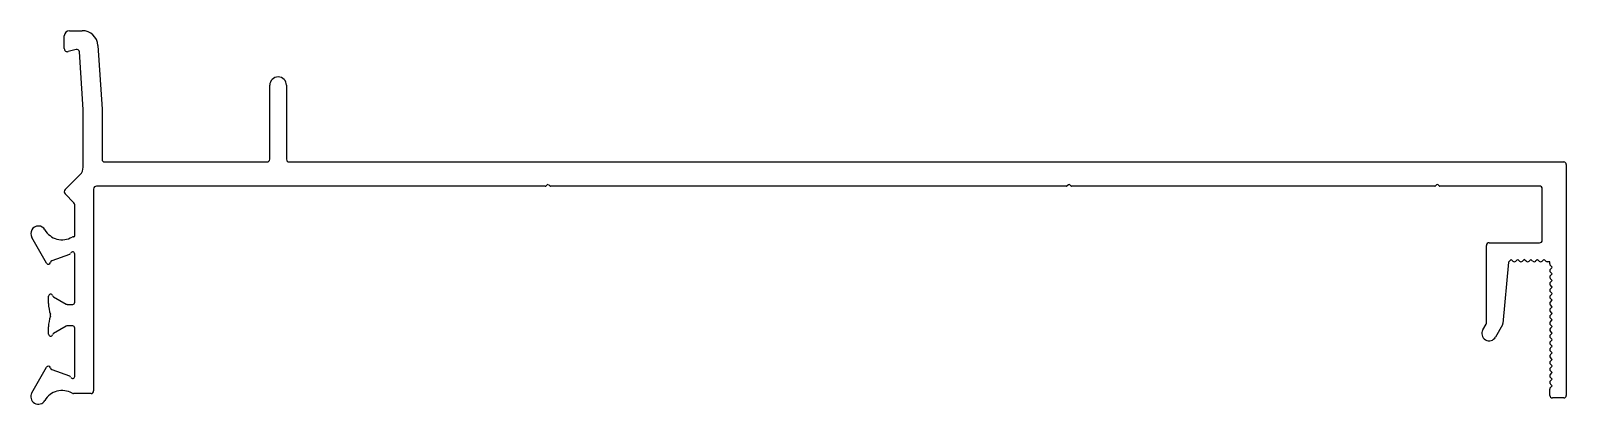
# Model space of a CAD drawing. Header units: inches. Extents: x -76 to 70, y -1 to 35.
import ezdxf

# ---------------------------------------------------------------- set-up
doc = ezdxf.new("R2010")
doc.units = ezdxf.units.IN
doc.header["$MEASUREMENT"] = 0
doc.layers.add('FRAME', color=4, linetype='Continuous')

msp = doc.modelspace()

# ---------------------------------------------------------------- linework, layer by layer
at = {"layer": 'FRAME', "color": 7}
for p, q in [((-73.21, 32.92), (-73.21, 34.12)), ((-72.71, 34.62), (-71.5, 34.62)), ((-72.08, 32.83), (-72.83, 32.63)), ((-71.41, 27.13), (-71.77, 32.6)), ((-70, 33.21), (-69.61, 27.16)), ((-53.63, 22.37), (-53.63, 29.42)), ((-52.03, 29.42), (-52.03, 22.37)), ((-71.41, 21.62), (-71.41, 27.06)), ((-69.61, 27.14), (-69.61, 22.37)), ((-69.36, 22.12), (-53.88, 22.12)), ((-51.78, 22.12), (69.7, 22.12)), ((-73.12, 19.49), (-71.71, 20.91)), ((69.95, 21.87), (69.95, -0.11)), ((-72.29, 18.23), (-73.12, 19.07)), ((-70.41, 19.54), (-70.41, 0.31)), ((-27.36, 19.82), (-70.14, 19.82)), ((-27.19, 19.95), (-27.29, 19.85)), ((-26.94, 19.85), (-27.04, 19.95)), ((22.32, 19.82), (-26.87, 19.82)), ((22.49, 19.95), (22.39, 19.85)), ((22.73, 19.85), (22.63, 19.95)), ((57.42, 19.82), (22.8, 19.82)), ((57.59, 19.95), (57.49, 19.85)), ((57.83, 19.85), (57.73, 19.95)), ((67.41, 19.82), (57.9, 19.82)), ((67.66, 14.67), (67.66, 19.57)), ((-72.21, 15.1), (-72.21, 18.05)), ((-74.9, 12.48), (-76.31, 14.93)), ((-72.34, 15), (-72.31, 15)), ((-72.72, 13.31), (-74.4, 12.7)), ((-72.21, 8.75), (-72.21, 13.35)), ((62.34, 6.81), (62.34, 14.17)), ((62.59, 14.42), (67.41, 14.42)), ((64.44, 12.59), (63.91, 6.72)), ((64.66, 12.8), (64.44, 12.59)), ((64.86, 12.67), (64.73, 12.8)), ((65.28, 12.8), (65.15, 12.67)), ((65.49, 12.67), (65.36, 12.8)), ((65.91, 12.8), (65.78, 12.67)), ((66.12, 12.67), (65.98, 12.8)), ((66.54, 12.8), (66.4, 12.67)), ((66.74, 12.67), (66.61, 12.8)), ((67.17, 12.8), (67.03, 12.67)), ((67.37, 12.67), (67.24, 12.8)), ((67.79, 12.8), (67.66, 12.67)), ((68, 12.67), (67.86, 12.8)), ((68.33, 12.61), (68.14, 12.61)), ((68.38, 12.4), (68.38, 12.56)), ((68.57, 12.12), (68.44, 12.26)), ((68.44, 11.92), (68.57, 12.05)), ((68.57, 11.5), (68.44, 11.63)), ((68.44, 11.29), (68.57, 11.43)), ((68.57, 10.87), (68.44, 11)), ((68.44, 10.66), (68.57, 10.8)), ((68.57, 10.24), (68.44, 10.38)), ((-74.71, 8.63), (-74.71, 9.33)), ((-74.23, 9.28), (-73.02, 8.58)), ((68.44, 10.04), (68.57, 10.17)), ((68.57, 9.62), (68.44, 9.75)), ((68.44, 9.41), (68.57, 9.54)), ((68.57, 8.99), (68.44, 9.12)), ((68.44, 8.78), (68.57, 8.92)), ((-72.92, 8.55), (-72.41, 8.55)), ((68.57, 8.36), (68.44, 8.5)), ((68.44, 8.16), (68.57, 8.29)), ((68.57, 7.73), (68.44, 7.87)), ((68.44, 7.53), (68.57, 7.66)), ((-74.71, 5.73), (-74.71, 6.42)), ((-73.02, 6.48), (-74.23, 5.78)), ((-72.41, 6.5), (-72.92, 6.5)), ((-72.21, 1.7), (-72.21, 6.3)), ((61.99, 6.14), (62.3, 6.68)), ((63.88, 6.61), (63.2, 5.44)), ((68.57, 7.11), (68.44, 7.24)), ((68.44, 6.9), (68.57, 7.04)), ((68.57, 6.48), (68.44, 6.62)), ((68.44, 6.28), (68.57, 6.41)), ((68.57, 5.85), (68.44, 5.99)), ((68.44, 5.65), (68.57, 5.78)), ((68.57, 5.23), (68.44, 5.36)), ((68.44, 5.02), (68.57, 5.16)), ((68.57, 4.6), (68.44, 4.73)), ((68.44, 4.4), (68.57, 4.53)), ((68.57, 3.97), (68.44, 4.11)), ((68.44, 3.77), (68.57, 3.9)), ((68.57, 3.35), (68.44, 3.48)), ((68.44, 3.14), (68.57, 3.28)), ((-76.31, 0.13), (-74.9, 2.57)), ((-74.4, 2.35), (-72.72, 1.74)), ((68.57, 2.72), (68.44, 2.85)), ((68.44, 2.51), (68.57, 2.65)), ((68.57, 2.09), (68.44, 2.23)), ((68.44, 1.89), (68.57, 2.02)), ((68.57, 1.47), (68.44, 1.6)), ((-70.66, 0.06), (-72.34, 0.06)), ((68.38, -0.11), (68.38, 0.49)), ((68.44, 1.26), (68.57, 1.39)), ((68.57, 0.84), (68.44, 0.97)), ((68.44, 0.63), (68.57, 0.77)), ((69.7, -0.36), (68.63, -0.36))]:
    msp.add_line(p, q, dxfattribs=at)
for centre, radius, start, end in [((-72.71, 34.12), 0.5, 90, 180), ((-71.5, 33.12), 1.5, 3.7, 90), ((-72.91, 32.92), 0.3, 180, 285), ((-72.02, 32.59), 0.25, 3.7, 105), ((-52.83, 29.42), 0.8, 360, 180), ((-72.41, 27.06), 1, 0, 3.7), ((-69.86, 27.14), 0.25, 0, 3.7), ((-69.36, 22.37), 0.25, 180, 270), ((-53.88, 22.37), 0.25, 270, 360), ((-51.78, 22.37), 0.25, 180, 270), ((69.7, 21.87), 0.25, 0, 90), ((-72.41, 21.62), 1, 315, 360), ((-72.91, 19.28), 0.3, 135, 225), ((-70.14, 19.54), 0.274, 90, 180), ((-27.36, 19.92), 0.1, 270, 315), ((-27.12, 19.88), 0.1, 45, 135), ((-26.87, 19.92), 0.1, 225, 270), ((22.32, 19.92), 0.1, 270, 315), ((22.56, 19.88), 0.1, 45, 135), ((22.8, 19.92), 0.1, 225, 270), ((57.42, 19.92), 0.1, 270, 315), ((57.66, 19.88), 0.1, 45, 135), ((57.9, 19.92), 0.1, 225, 270), ((67.41, 19.57), 0.25, 360, 90), ((-72.46, 18.05), 0.25, 0, 45), ((-75.68, 15.29), 0.725, 30, 210), ((-73.42, 16.6), 1.89, 210, 300.2427), ((-72.34, 14.75), 0.25, 90, 120.2427), ((-72.31, 15.1), 0.1, 270, 0), ((67.41, 14.67), 0.25, 270, 0), ((-72.79, 13.51), 0.203, 290, 337.6528), ((-72.41, 13.35), 0.2, 0, 157.6528), ((62.59, 14.17), 0.25, 90, 180), ((-74.73, 12.58), 0.2, 210, 349.7371), ((-74.33, 12.51), 0.203, 110, 169.7371), ((64.69, 12.77), 0.05, 45, 135), ((65.01, 12.81), 0.203, 225, 270), ((65.01, 12.81), 0.203, 270, 315), ((65.32, 12.77), 0.05, 45, 135), ((65.63, 12.81), 0.203, 225, 270), ((65.63, 12.81), 0.203, 270, 315), ((65.95, 12.77), 0.05, 45, 135), ((66.26, 12.81), 0.203, 225, 270), ((66.26, 12.81), 0.203, 270, 315), ((66.57, 12.77), 0.05, 45, 135), ((66.89, 12.81), 0.203, 225, 270), ((66.89, 12.81), 0.203, 270, 315), ((67.2, 12.77), 0.05, 45, 135), ((67.51, 12.81), 0.203, 225, 270), ((67.51, 12.81), 0.203, 270, 315), ((67.83, 12.77), 0.05, 45, 135), ((68.14, 12.81), 0.203, 225, 270), ((68.33, 12.56), 0.0508, 360, 90), ((68.58, 12.4), 0.203, 180, 225), ((68.58, 11.77), 0.203, 135, 180), ((68.58, 11.77), 0.203, 180, 225), ((68.54, 12.09), 0.05, 315, 45), ((68.58, 11.15), 0.203, 135, 180), ((68.58, 11.15), 0.203, 180, 225), ((68.58, 10.52), 0.203, 135, 180), ((68.58, 10.52), 0.203, 180, 225), ((68.54, 11.46), 0.05, 315, 45), ((68.54, 10.83), 0.05, 315, 45), ((-74.51, 9.33), 0.2, 18.7625, 180), ((-74.13, 9.46), 0.203, 198.7625, 240), ((68.58, 9.89), 0.203, 135, 180), ((68.58, 9.89), 0.203, 180, 225), ((68.58, 9.27), 0.203, 135, 180), ((68.58, 9.27), 0.203, 180, 225), ((68.58, 8.64), 0.203, 135, 180), ((68.54, 10.21), 0.05, 315, 45), ((68.54, 9.58), 0.05, 315, 45), ((68.54, 8.95), 0.05, 315, 45), ((-71.71, 8.63), 3, 180.0001, 199.8924), ((-71.71, 6.42), 3, 160.1076, 179.9999), ((-74.77, 7.53), 0.25, 340.1076, 19.8924), ((-72.92, 8.76), 0.203, 240, 270), ((-72.41, 8.75), 0.2, 270, 0), ((68.58, 8.64), 0.203, 180, 225), ((68.58, 8.01), 0.203, 135, 180), ((68.58, 8.01), 0.203, 180, 225), ((68.58, 7.39), 0.203, 135, 180), ((68.58, 7.39), 0.203, 180, 225), ((68.54, 8.33), 0.05, 315, 45), ((68.54, 7.7), 0.05, 315, 45), ((-72.92, 6.3), 0.203, 90, 120), ((-72.41, 6.3), 0.2, 360, 90), ((62.6, 5.79), 0.7, 150, 330), ((62.09, 6.81), 0.254, 330, 360), ((63.66, 6.74), 0.254, 330, 354.8501), ((68.58, 6.76), 0.203, 135, 180), ((68.58, 6.76), 0.203, 180, 225), ((68.58, 6.13), 0.203, 135, 180), ((68.58, 6.13), 0.203, 180, 225), ((68.54, 7.07), 0.05, 315, 45), ((68.54, 6.45), 0.05, 315, 45), ((-74.51, 5.73), 0.2, 180, 341.2375), ((-74.13, 5.6), 0.203, 120, 161.2375), ((68.58, 5.51), 0.203, 135, 180), ((68.58, 5.51), 0.203, 180, 225), ((68.58, 4.88), 0.203, 135, 180), ((68.58, 4.88), 0.203, 180, 225), ((68.58, 4.25), 0.203, 135, 180), ((68.54, 5.82), 0.05, 315, 45), ((68.54, 5.19), 0.05, 315, 45), ((68.54, 4.56), 0.05, 315, 45), ((68.58, 4.25), 0.203, 180, 225), ((68.58, 3.62), 0.203, 135, 180), ((68.58, 3.62), 0.203, 180, 225), ((68.58, 3), 0.203, 135, 180), ((68.58, 3), 0.203, 180, 225), ((68.54, 3.94), 0.05, 315, 45), ((68.54, 3.31), 0.05, 315, 45), ((-74.73, 2.47), 0.2, 10.2629, 150), ((-74.33, 2.54), 0.203, 190.2629, 250), ((-72.79, 1.55), 0.203, 22.3472, 70), ((-72.41, 1.7), 0.2, 202.3472, 360), ((68.58, 2.37), 0.203, 135, 180), ((68.58, 2.37), 0.203, 180, 225), ((68.58, 1.74), 0.203, 135, 180), ((68.58, 1.74), 0.203, 180, 225), ((68.54, 2.68), 0.05, 315, 45), ((68.54, 2.06), 0.05, 315, 45), ((68.54, 1.43), 0.05, 315, 45), ((-75.68, -0.23), 0.725, 150, 330), ((-73.42, -1.54), 1.89, 59.7573, 150), ((-72.34, 0.31), 0.25, 239.7573, 270), ((-70.66, 0.31), 0.25, 270, 0), ((68.58, 1.12), 0.203, 135, 180), ((68.58, 1.12), 0.203, 180, 225), ((68.58, 0.49), 0.203, 135, 180), ((68.54, 0.8), 0.05, 315, 45), ((68.63, -0.11), 0.25, 180, 270), ((69.7, -0.11), 0.25, 270, 0)]:
    msp.add_arc(centre, radius, start, end, dxfattribs=at)

doc.saveas('drawing.dxf')
